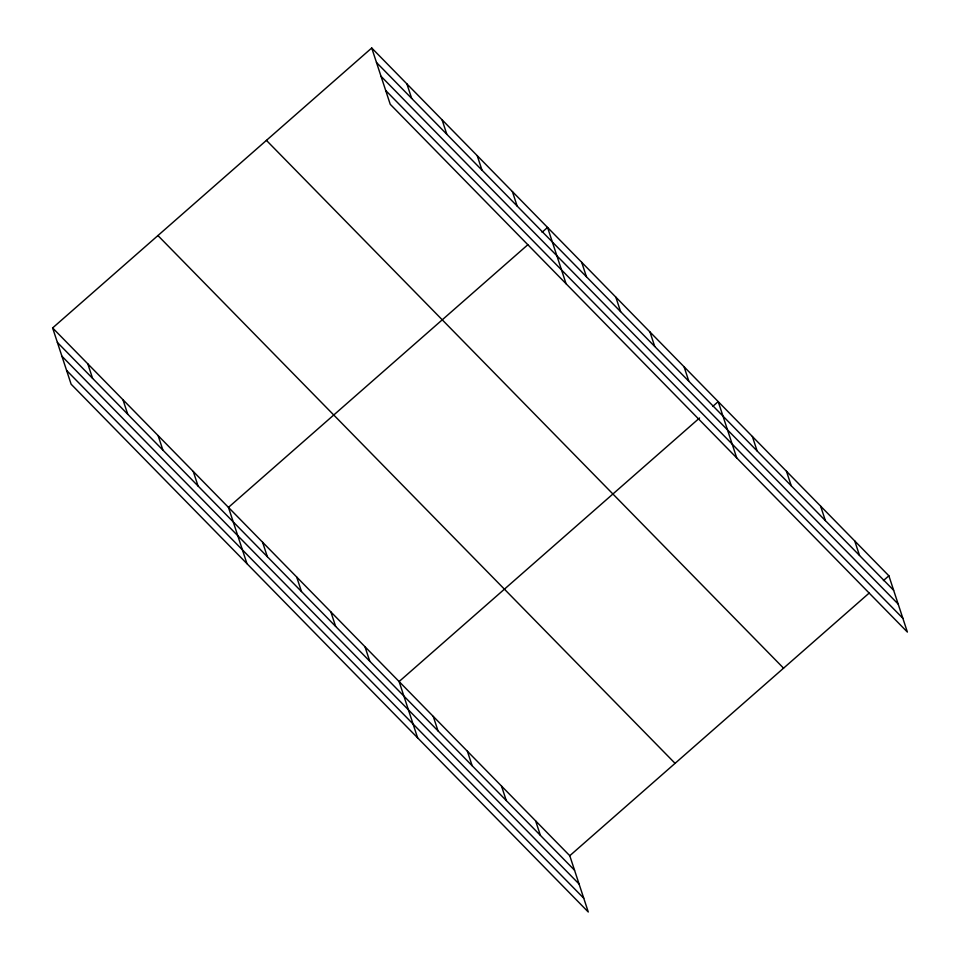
<?xml version="1.0" encoding="UTF-8"?>
<svg xmlns="http://www.w3.org/2000/svg" width="960" height="960" viewBox="0 0 960 960"><rect width="100%" height="100%" fill="white"/><g stroke="black" fill="none" stroke-linecap="round" stroke-linejoin="round"><path stroke-width="1.44" d="M52.62 327.936L569.772 855.72L588.276 912L71.124 384.204L52.62 327.936L371.724 48L888.876 575.796L907.38 632.064L390.228 104.28L371.724 48M527.808 244.764L228.456 507.384L246.96 563.664M542.076 232.26L547.56 227.448L566.064 283.728M699.564 417.984L399.108 681.552L417.612 737.832M712.728 406.428L718.212 401.616L736.716 457.896M569.772 855.72L869.124 593.112M883.392 580.596L888.876 575.796M376.488 62.496L893.64 590.28M381.024 76.284L898.176 604.068M385.704 90.492L902.844 618.276M266.424 140.376L783.564 668.172M157.932 235.56L675.072 763.344M57.384 342.432L574.536 870.216M61.92 356.22L579.072 884.004M66.588 370.416L583.74 898.212M854.748 540.96L859.512 555.444M820.608 506.124L825.372 520.608M786.48 471.288L791.244 485.784M752.352 436.452L757.116 450.948M684.084 366.78L688.848 381.276M649.956 331.956L654.72 346.44M615.816 297.12L620.592 311.604M581.688 262.284L586.452 276.78M512.388 191.556L517.152 206.052M477.228 155.664L481.992 170.16M442.056 119.784L446.82 134.268M406.896 83.892L411.66 98.376M535.632 820.896L540.396 835.38M501.504 786.06L506.268 800.544M467.376 751.224L472.14 765.72M433.248 716.388L438.012 730.884M364.98 646.716L369.744 661.212M330.852 611.88L335.616 626.376M296.712 577.056L301.476 591.54M262.584 542.22L267.348 556.704M193.284 471.492L198.048 485.988M158.124 435.6L162.888 450.096M122.952 399.708L127.716 414.204M87.792 363.828L92.556 378.312"/></g></svg>
